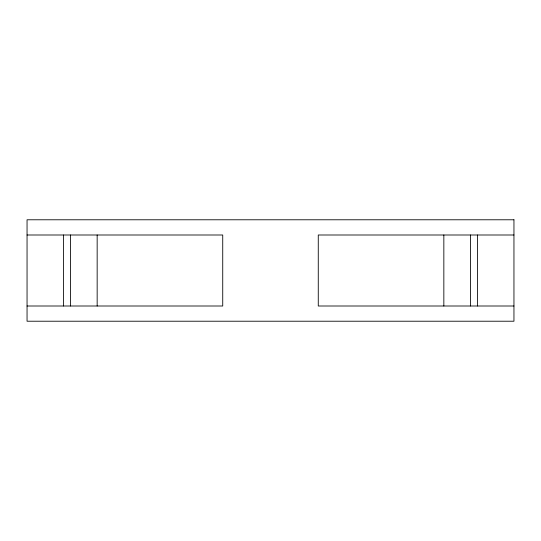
<?xml version="1.0" encoding="UTF-8"?>
<svg xmlns="http://www.w3.org/2000/svg" width="541" height="541" viewBox="0 0 541 541"><rect width="100%" height="100%" fill="white"/><g stroke="black" fill="none" stroke-linecap="round" stroke-linejoin="round"><path stroke-width="0.81" d="M27.05 234.997L222.73 234.997L222.73 306.003L27.05 306.003M513.95 234.997L318.27 234.997L318.27 306.003L513.95 306.003M477.433 234.997L477.433 306.003M470.508 234.997L470.508 306.003M443.843 234.997L443.843 306.003M97.157 234.997L97.157 306.003M70.492 234.997L70.492 306.003M63.568 234.997L63.568 306.003M513.95 219.781L27.05 219.781L27.05 321.219L513.95 321.219L513.95 219.781"/></g></svg>
